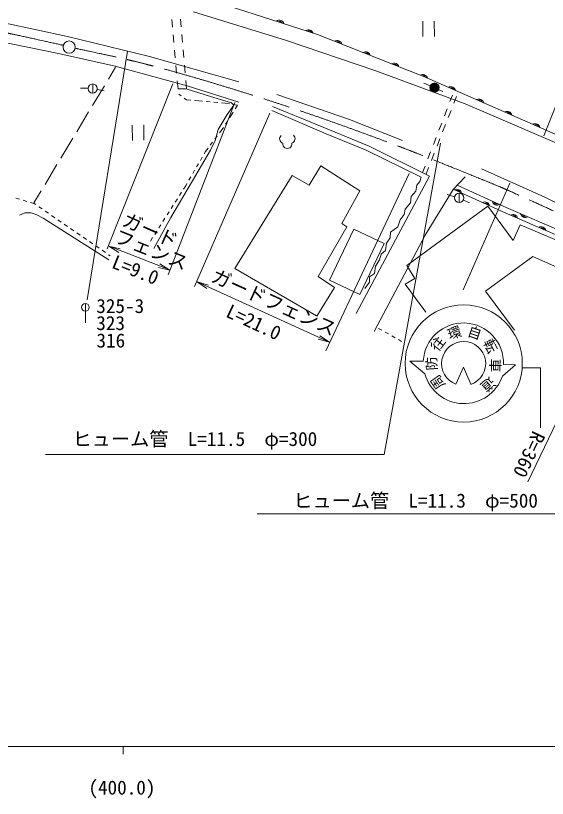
# Model space of a CAD drawing. Units: millimetres, scale not verified. Extents: x 40000 to 680000, y 20000 to 380000.
# Drawn here: x 454007 to 523237, y 198256 to 300238 of the extents above; entities that cross this region are included whole.
import ezdxf
from ezdxf.enums import TextEntityAlignment as Align

# ---------------------------------------------------------------- set-up
doc = ezdxf.new("R2010")
doc.units = ezdxf.units.MM
doc.header["$LTSCALE"] = 1000
doc.linetypes.add('CHAIN', pattern=[18.5, 12, -1.5, 3.5, -1.5])
for name, color, linetype, lineweight in [('M-BGD', 7, 'Continuous', 13), ('M-BMK', 2, 'CHAIN', 13), ('M-BMK-SRVR', 3, 'Continuous', 13), ('M-STR-HTXT', 7, 'Continuous', 13), ('M-STR-STRC', 7, 'Continuous', 13), ('M-TTL-BAND', 7, 'Continuous', 13)]:
    doc.layers.add(name, color=color, linetype=linetype, lineweight=lineweight)
doc.styles.add('ＭＳ ゴシック', font='')
doc.styles.get('ＭＳ ゴシック').set_extended_font_data('MS Gothic')

# ---------------------------------------------------------------- blocks, each defined once
blk = doc.blocks.new('有線柱')
at = {"color": 7, "linetype": 'Continuous', "lineweight": 13}
blk.add_line((0, 0.5), (0, -0.5), dxfattribs=at)
blk.add_circle((0, 0), 0.5, dxfattribs=at)
blk = doc.blocks.new('偏心点・方位点')
at = {"color": 7, "linetype": 'Continuous', "lineweight": 13}
for radius in [1, 0.9, 0.8, 0.7, 0.6, 0.5, 0.4, 0.3, 0.2, 0.1, 0.05]:
    blk.add_circle((0, 0), radius, dxfattribs=at)
blk = doc.blocks.new('田')
at = {"color": 7, "linetype": 'Continuous', "lineweight": 13}
for p, q in [((-0.75, 1), (-0.75, -1)), ((0.75, -1), (0.75, 1))]:
    blk.add_line(p, q, dxfattribs=at)
blk = doc.blocks.new('道路標識\u3000規制')
at = {"color": 7, "linetype": 'Continuous', "lineweight": 13}
blk.add_line((0, 0), (0, 2.5), dxfattribs=at)
blk.add_circle((0, 2), 0.5, dxfattribs=at)

msp = doc.modelspace()

# ---------------------------------------------------------------- linework, layer by layer
at = {"layer": 'M-BGD'}
for p, q in [((493320, 297785), (479266, 302360)), ((489278, 297010), (477156, 300746)), ((452664, 299266), (460740, 297535)), ((474434, 298726), (474345, 299722)), ((475475, 299765), (475562, 298768)), ((459589, 295320), (442999, 298652)), ((460740, 297535), (471452, 294898)), ((474612, 296734), (474523, 297730)), ((475648, 297772), (475734, 296776)), ((500924, 293055), (489278, 297010)), ((507232, 292267), (493320, 297785)), ((475821, 295780), (475907, 294783)), ((466950, 293635), (459589, 295320)), ((471452, 294898), (483070, 291602)), ((474790, 294742), (474701, 295738)), ((474968, 292750), (474879, 293746)), ((475994, 293787), (476080, 292791)), ((466078, 291970), (467014, 293528)), ((476326, 291108), (466950, 293635)), ((512534, 288733), (500924, 293055)), ((475149, 290723), (475057, 291754)), ((476167, 291795), (476260, 290723)), ((524258, 284816), (507232, 292267)), ((463444, 290788), (462468, 290805)), ((464017, 288542), (465562, 291113)), ((475138, 290700), (476272, 290716)), ((479370, 289716), (476318, 290669)), ((483064, 288984), (476326, 291108)), ((507177, 291440), (508479, 290870)), ((508479, 290838), (509651, 290366)), ((464649, 290626), (465544, 290463)), ((475549, 289790), (475235, 290022)), ((482105, 288862), (479370, 289716)), ((488014, 289954), (497463, 286713)), ((510561, 289032), (510883, 289869)), ((511396, 289686), (511061, 288829)), ((476266, 289260), (475951, 289493)), ((476813, 289214), (476266, 289260)), ((477858, 289126), (477311, 289172)), ((478328, 289086), (477858, 289126)), ((479324, 289001), (478826, 289043)), ((480321, 288916), (479822, 288959)), ((481289, 288834), (480819, 288874)), ((481849, 288741), (481289, 288834)), ((482398, 288569), (482105, 288862)), ((482903, 288565), (482343, 288658)), ((522752, 284375), (512534, 288733)), ((461956, 285114), (463502, 287685)), ((481543, 287348), (482398, 288569)), ((482006, 287197), (482318, 287672)), ((482592, 288090), (482903, 288565)), ((487380, 287870), (494460, 284843)), ((493398, 285966), (487465, 288383)), ((509841, 287166), (510201, 288099)), ((510696, 287898), (510332, 286966)), ((480383, 285407), (481543, 287348)), ((481844, 286935), (482006, 287197)), ((497463, 286713), (504385, 283967)), ((480891, 285398), (481053, 285660)), ((481317, 286085), (481580, 286510)), ((500027, 283219), (493398, 285966)), ((509122, 285300), (509482, 286233)), ((509968, 286035), (509603, 285104)), ((479957, 284159), (480258, 284559)), ((479999, 283979), (480383, 285407)), ((480559, 284958), (480891, 285398)), ((494460, 284843), (499636, 282718)), ((459895, 281685), (461441, 284257)), ((479354, 283361), (479655, 283760)), ((479395, 282715), (479999, 283979)), ((508403, 283434), (508762, 284367)), ((509239, 284173), (508875, 283241)), ((537038, 278023), (522752, 284375)), ((477032, 278705), (479395, 282715)), ((478563, 282249), (478721, 282522)), ((478721, 282522), (479053, 282962)), ((499636, 282718), (506814, 279203)), ((507900, 279337), (500027, 283219)), ((507683, 281568), (508043, 282501)), ((478062, 281384), (478312, 281816)), ((508510, 282310), (508146, 281379)), ((457835, 278257), (459380, 280828)), ((477560, 280518), (477811, 280951)), ((493747, 280659), (492245, 278132)), ((498801, 277400), (493747, 280659)), ((507001, 279798), (507324, 280635)), ((477059, 279653), (477309, 280086)), ((507781, 280448), (507446, 279590)), ((514657, 280259), (522897, 276578)), ((474231, 273926), (477032, 278705)), ((476557, 278788), (476808, 279221)), ((490011, 279414), (482540, 267292)), ((492245, 278132), (490011, 279414)), ((498342, 261429), (507900, 279337)), ((506619, 278641), (506228, 278153)), ((506814, 279203), (506619, 278641)), ((510989, 277591), (512552, 279227)), ((456383, 275843), (457319, 277400)), ((475866, 277639), (476148, 278082)), ((476148, 278082), (476307, 278355)), ((496457, 273152), (498801, 277400)), ((506228, 278153), (506106, 277372)), ((507308, 271634), (510989, 277591)), ((517727, 274559), (511047, 277594)), ((511583, 278115), (517865, 275234)), ((454038, 276465), (454518, 276324)), ((474792, 275951), (475061, 276373)), ((475329, 276795), (475598, 277217)), ((505520, 276664), (505398, 275833)), ((506106, 277372), (505520, 276664)), ((511175, 276625), (510191, 276950)), ((522897, 276578), (535697, 270316)), ((454997, 276182), (455477, 276041)), ((455956, 275899), (456422, 275761)), ((456422, 275761), (456630, 275618)), ((474255, 275108), (474524, 275529)), ((505398, 275833), (504714, 275003)), ((515510, 275427), (504963, 267663)), ((512304, 276205), (513121, 275865)), ((518806, 270959), (515510, 275427)), ((454526, 274230), (455222, 274559)), ((455222, 274559), (456028, 274559)), ((456028, 274559), (456760, 274303)), ((457042, 275334), (457454, 275050)), ((457866, 274767), (458278, 274483)), ((473718, 274264), (473987, 274686)), ((504714, 275003), (504592, 274320)), ((526077, 270921), (517727, 274559)), ((517865, 275234), (526289, 271596)), ((456760, 274303), (457602, 273863)), ((457602, 273863), (466135, 268443)), ((458689, 274199), (459101, 273916)), ((459513, 273632), (459925, 273349)), ((471979, 269916), (474231, 273926)), ((473182, 273420), (473450, 273842)), ((504055, 273636), (503762, 272733)), ((504592, 274320), (504055, 273636)), ((460336, 273065), (460748, 272781)), ((461160, 272498), (461572, 272214)), ((472645, 272577), (472913, 272998)), ((493381, 266230), (497116, 272712)), ((498039, 272433), (494869, 265764)), ((497116, 272712), (496457, 273152)), ((501973, 270562), (498039, 272433)), ((503762, 272733), (502810, 272025)), ((519685, 272973), (518806, 270959)), ((526863, 269970), (519685, 272973)), ((461984, 271930), (462395, 271647)), ((462807, 271363), (463219, 271080)), ((471557, 270868), (471839, 271311)), ((472108, 271733), (472376, 272155)), ((500704, 259085), (507308, 271634)), ((502761, 271292), (502297, 270609)), ((502810, 272025), (502761, 271292)), ((463631, 270796), (464042, 270512)), ((498803, 263894), (501973, 270562)), ((502297, 270609), (502151, 269656)), ((464454, 270229), (464866, 269945)), ((465278, 269661), (465689, 269378)), ((502151, 269656), (501589, 269144)), ((466101, 269094), (466310, 268950)), ((501394, 268436), (500881, 267581)), ((501589, 269144), (501394, 268436)), ((515180, 264330), (521333, 268835)), ((521333, 268835), (525325, 267077)), ((482540, 267292), (493198, 261140)), ((500881, 267581), (500735, 266629)), ((504963, 267663), (505988, 265978)), ((495541, 264802), (493381, 266230)), ((500735, 266629), (500075, 266214)), ((500075, 266214), (500075, 265506)), ((494869, 265764), (498803, 263894)), ((500075, 265506), (499465, 264676)), ((505988, 265978), (504743, 265246)), ((504743, 265246), (507416, 261584)), ((493234, 261103), (495541, 264802)), ((518952, 259276), (515180, 264330)), ((501266, 259479), (501673, 259251)), ((502109, 259006), (502545, 258761)), ((502981, 258516), (503417, 258271)), ((503853, 258026), (504260, 257798))]:
    msp.add_line(p, q, dxfattribs=at)
for centre, radius, start, end in [((488344, 299010), 625, 18.83965, 125.09986), ((488402, 299188), 312, 18.83965, 125.09986), ((492148, 297772), 625, 18.83965, 125.09986), ((492206, 297950), 312, 18.83965, 125.09986), ((495867, 296371), 625, 15.23612, 121.49632), ((495936, 296545), 312, 15.23612, 121.49632), ((499586, 294896), 625, 15.23612, 121.49632), ((499655, 295071), 312, 15.23612, 121.49632), ((503304, 293422), 625, 15.23612, 121.49632), ((503373, 293596), 312, 15.23612, 121.49632), ((507022, 291961), 613, 12.89822, 122.14147), ((507091, 292128), 307, 13.16623, 122.18463), ((510675, 290351), 625, 13.23219, 119.4924), ((510751, 290523), 312, 13.23219, 119.4924), ((514340, 288747), 625, 13.23219, 119.4924), ((514415, 288919), 312, 13.23219, 119.4924), ((518004, 287143), 625, 13.23219, 119.4924), ((518079, 287315), 312, 13.23219, 119.4924), ((521669, 285539), 625, 13.23219, 119.4924), ((521744, 285711), 312, 13.23219, 119.4924), ((488982, 284184), 600, 132.07176, 251.79474), ((489782, 284193), 600, 289.50987, 49.23285), ((489390, 283538), 600, 172.79247, 8.51215), ((511468, 276991), 625, 12.43062, 118.69082), ((511546, 277162), 312, 12.43062, 118.69082), ((515110, 275336), 625, 12.43062, 118.69082), ((515187, 275507), 312, 12.43062, 118.69082), ((516719, 276173), 625, 192.23611, 298.49632), ((516640, 276002), 312, 192.23611, 298.49632), ((520370, 274561), 625, 193.51115, 299.77136), ((518765, 273698), 625, 13.32846, 119.58867), ((518840, 273870), 312, 13.32846, 119.58867), ((520296, 274389), 312, 193.51115, 299.77136), ((522432, 272100), 625, 13.32846, 119.58867), ((522507, 272272), 312, 13.32846, 119.58867)]:
    msp.add_arc(centre, radius, start, end, dxfattribs=at)
at = {"layer": 'M-BMK'}
for points, knots in [([(460139, 296392), (457147, 297040), (454166, 297743), (451162, 298335), (448670, 298826), (446162, 299235), (443659, 299670), (440753, 300175), (437852, 300716), (434935, 301151), (431364, 301684), (427779, 302124), (424192, 302535), (420124, 303000), (416049, 303411), (411968, 303755), (408536, 304044), (405100, 304283), (401661, 304463), (398039, 304653), (394414, 304779), (390788, 304854), (387301, 304926), (383813, 304932), (380326, 304911), (376663, 304888), (373000, 304842), (369339, 304716), (367287, 304645), (365238, 304506), (363187, 304401)], [0, 0, 0, 0, 1, 1, 1, 2, 2, 2, 3, 3, 3, 4, 4, 4, 5, 5, 5, 6, 6, 6, 7, 7, 7, 8, 8, 8, 9, 9, 9, 10, 10, 10, 10]), ([(552895, 260919), (546959, 263803), (541046, 266736), (535087, 269571), (529420, 272267), (523766, 274994), (518021, 277518), (516344, 278255), (514640, 278931), (512942, 279618), (509775, 280900), (506610, 282189), (503412, 283394), (498972, 285068), (494508, 286685), (490008, 288192), (485613, 289664), (481185, 291043), (476733, 292336), (474297, 293044), (471848, 293711), (469384, 294314), (466877, 294927), (464343, 295423), (461822, 295978)], [0, 0, 0, 0, 1, 1, 1, 2, 2, 2, 3, 3, 3, 4, 4, 4, 5, 5, 5, 6, 6, 6, 7, 7, 7, 8, 8, 8, 8])]:
    msp.add_open_spline(points, degree=3, knots=knots, dxfattribs=at)
at = {"layer": 'M-BMK-SRVR'}
msp.add_line((520689, 239482), (535027, 269494), dxfattribs=at)
msp.add_circle((460973, 296141), 800, dxfattribs=at)
at = {"layer": 'M-STR-HTXT'}
for p, q in [((522791, 284559), (532039, 307975)), ((474466, 291359), (465927, 269843)), ((473874, 266446), (482548, 288917)), ((487108, 287546), (477305, 264962)), ((509323, 283608), (501989, 243067)), ((494391, 256553), (505264, 279688)), ((466153, 270199), (467631, 269842)), ((466153, 270199), (467435, 269382)), ((466171, 270209), (474082, 267108)), ((474069, 267092), (472586, 267427)), ((474069, 267092), (472774, 267890)), ((477647, 265545), (479110, 265130)), ((477647, 265545), (478897, 264678)), ((477653, 265548), (494855, 257708)), ((494867, 257692), (493397, 258083)), ((494867, 257692), (493604, 258539)), ((501989, 243067), (457902, 243067)), ((527547, 235348), (485464, 235348))]:
    msp.add_line(p, q, dxfattribs=at)
at = {"layer": 'M-STR-STRC'}
for p, q in [((463298, 263219), (468572, 295630)), ((518373, 278433), (512281, 264523)), ((505322, 255220), (507281, 253586)), ((507091, 255199), (505322, 255220)), ((511343, 252227), (512341, 254451)), ((512341, 254451), (513274, 252205)), ((519093, 254750), (517386, 253262)), ((517524, 254787), (519093, 254750)), ((519985, 254360), (522362, 254360)), ((522350, 254360), (522350, 246532))]:
    msp.add_line(p, q, dxfattribs=at)
msp.add_circle((512348, 254921), 7630, dxfattribs=at)
for centre, radius, start, end in [((512306, 254975), 5222, 357.93402, 177.54548), ((512339, 254907), 2869, 289.1103, 249.6855), ((512383, 254974), 5288, 195.21134, 341.11438)]:
    msp.add_arc(centre, radius, start, end, dxfattribs=at)
at = {"layer": 'M-TTL-BAND'}
for p, q in [((40000, 205000), (579000, 205000)), ((468000, 205000), (468000, 204000))]:
    msp.add_line(p, q, dxfattribs=at)

# ---------------------------------------------------------------- block references
at = {"layer": 'M-BGD', "rotation": 0.65231}
for name, p, xscale, yscale in [('田', (507775, 298528), 1000, 1000), ('有線柱', (464041, 290735), 1200, 1200), ('偏心点・方位点', (508549, 290863), 600, 600), ('田', (469953, 284993), 1000, 1000), ('有線柱', (511760, 276503), 1200, 1200)]:
    msp.add_blockref(name, p, dxfattribs=dict(at, xscale=xscale, yscale=yscale))
at = {"layer": 'M-STR-STRC', "xscale": 1000, "yscale": 1000}
msp.add_blockref('道路標識\u3000規制', (463087, 260234), dxfattribs=at)

# ---------------------------------------------------------------- texts
at = {"layer": 'M-BMK-SRVR', "style": 'ＭＳ ゴシック'}
msp.add_text('R=360', height=1833, rotation=244.683, dxfattribs=at).set_placement((520876, 246502), align=Align.BOTTOM_LEFT)
at = {"layer": 'M-STR-HTXT', "style": 'ＭＳ ゴシック'}
for s, rotation, p in [('ガード', 336.297, (467514, 272458)), ('フェンス', 338.199, (466487, 270250)), ('L=9.0', 338.295, (466179, 266912)), ('ガードフェンス', 335.644, (479068, 265166)), ('L=21.0', 334.954, (481008, 260562))]:
    msp.add_text(s, height=1833, rotation=rotation, dxfattribs=at).set_placement(p, align=Align.BOTTOM_LEFT)
for s, p in [('ヒューム管\u3000L=11.5\u3000φ=300', (461410, 243618)), ('ヒューム管\u3000L=11.3\u3000φ=500', (490147, 235584))]:
    msp.add_text(s, height=1833, dxfattribs=at).set_placement(p, align=Align.BOTTOM_LEFT)
at = {"layer": 'M-STR-STRC', "style": 'ＭＳ ゴシック'}
for s, p in [('325-3', (464503, 260941)), ('323', (464503, 258719)), ('316', (464528, 256448))]:
    msp.add_text(s, height=1833, dxfattribs=at).set_placement(p, align=Align.BOTTOM_LEFT)
for s, rotation, p in [('環', 19.654, (510641, 257611)), ('自', 341.348, (512583, 258195)), ('往', 52.529, (509275, 256121)), ('転', 296.017, (514489, 257552)), ('防', 93.752, (509270, 254079)), ('車', 268.636, (515408, 255584)), ('周', 124.992, (510337, 252345)), ('道', 220.601, (515519, 253538))]:
    msp.add_text(s, height=1320, rotation=rotation, dxfattribs=at).set_placement(p, align=Align.BOTTOM_LEFT)
at = {"layer": 'M-TTL-BAND', "style": 'ＭＳ ゴシック'}
msp.add_text('(400.0)', height=1833, dxfattribs=at).set_placement((467844, 198195), align=Align.BOTTOM_CENTER)

doc.saveas('drawing.dxf')
